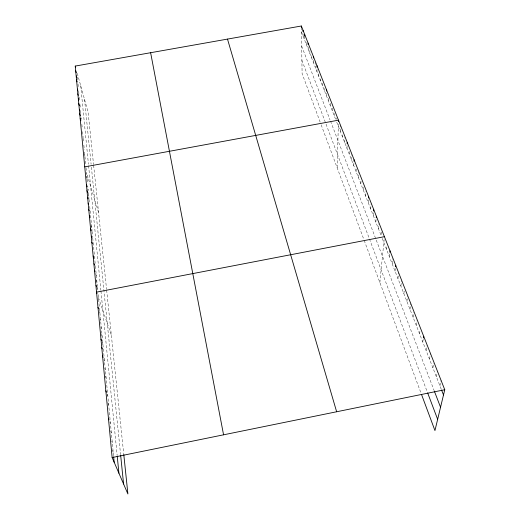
<?xml version="1.0" encoding="UTF-8"?>
<svg xmlns="http://www.w3.org/2000/svg" width="520" height="520" viewBox="0 0 520 520"><rect width="100%" height="100%" fill="white"/><g stroke="black" fill="none" stroke-linecap="round" stroke-linejoin="round"><path stroke-width="0.39" stroke-dasharray="2.6 1.95" d="M316.992 71.689L316.999 67.191M318.819 76.356L318.832 73.352M320.664 81.075L320.678 78.826M322.536 85.852L322.562 82.849M324.428 90.681L324.447 88.433M326.339 95.576L326.372 93.32M328.276 100.523L328.308 98.267M330.233 105.528L330.272 103.272M332.215 110.591L332.28 107.588M334.224 115.72L334.276 113.471M336.291 119.405L336.329 117.91M337.129 167.707L338.397 123.162M340.438 131.593L340.62 125.599M342.589 137.091L342.667 134.849M344.767 142.662L344.962 137.43M346.976 148.304L347.094 145.314M349.213 154.017L349.343 151.034M351.481 159.809L351.722 154.583M353.776 165.672L353.925 162.689M356.096 171.613L356.259 168.636M358.456 177.632L358.748 172.432M360.841 183.736L361.023 180.765M363.259 189.911L363.447 186.947M365.709 196.177L366.067 191.003M368.193 202.527L368.518 198.1M370.715 208.962L371.111 203.808M373.269 215.488L373.626 211.075M375.856 222.105L376.233 217.705M378.482 228.806L378.944 223.691M381.485 231.959L381.141 235.612L336.544 121.654M379.86 282.522L384.131 239.597M386.581 249.503L386.88 246.603M389.356 256.601L389.831 252.258M392.171 263.796L392.756 258.752M395.031 271.102L395.375 268.229M397.93 278.512L398.658 272.792M400.875 286.026L401.538 281.047M403.858 293.657L404.255 290.823M406.894 301.405L407.609 296.471M409.968 309.27L410.826 303.654M413.094 317.252L413.855 312.462M416.267 325.351L417.06 320.593M419.484 333.587L419.9 331.221M422.754 341.939L423.469 338.026M426.075 350.428L426.972 345.761M429.449 359.053L430.534 353.646M432.881 367.816L433.843 363.214M436.365 376.714L437.528 371.391M439.901 385.762L441.116 380.478M112.346 450.229L113.21 452.263M111.703 441.097L112.275 442.468M110.494 430.755L111.352 432.835M109.876 421.96L110.448 423.358M107.835 402.714L108.68 404.859M301.444 31.967L335.673 119.424M382.219 238.368L441.285 389.298M107.257 394.381L107.816 395.824M301.672 46.143L329.979 119.756M330.538 121.199L434.194 390.728M105.294 375.986L106.132 378.183M301.892 60.281L427.362 392.165M104.754 368.089L105.306 369.564M320.164 122.116L302.101 73.58L301.379 27.489M321.178 124.833L363.948 239.772M364.208 240.468L420.94 392.918M103.942 359.593L104.494 361.082M102.089 342.225L102.908 344.494M101.316 334.106L102.135 336.382M100.828 326.865L101.374 328.393M100.145 319.183L100.62 320.528M99.405 311.422L99.879 312.774M98.43 297.596L111.332 335.069M96.785 287.43L97.721 290.173L97.442 287.242M96.09 280.098L97.019 282.854M95.635 273.565L96.33 275.639M91.085 225.725L91.76 227.844M88.316 194.942L88.758 196.365M87.737 188.883L88.179 190.314L87.75 185.835M86.385 176.293L86.82 177.73M98.547 212.4L86.489 172.62L87.041 178.444M84.461 154.505L84.89 155.941M77.285 73.411L88.101 112.21L93.555 164.548M93.633 165.269L106.567 289.334M106.645 290.082L123.708 453.765M84.513 99.32L91.098 164.203M91.403 167.18L120.601 454.688M80.691 85.612L88.439 164.19M88.588 165.737L100.874 290.277M100.952 291.077L117.15 455.351M77.363 77.136L77.649 80.171M78.02 83.999L78.383 87.867M78.683 90.987L78.982 94.127M79.287 97.292L79.671 101.283M79.976 104.501L80.373 108.68M80.574 110.786L80.847 113.607M81.257 117.877L81.393 119.301M81.874 124.352L82.29 128.733M82.576 131.677L83.141 137.625M83.213 138.372L83.57 142.136M83.863 145.158L84.299 149.754M84.52 152.067L85.644 163.82M86.028 167.797L86.333 171.015M87.113 179.179L87.535 183.606M88.394 192.582L88.972 198.666M89.05 199.433L89.343 202.494M89.713 206.375L92.04 230.75M92.112 231.478L92.671 237.341M92.742 238.082L95.355 265.401M95.427 266.182L97.37 286.514M98.144 294.625L113.575 456.092M303.069 33.95L303.101 36.186M304.714 35.971L304.766 40.456M306.436 42.523L306.456 44.766M308.146 46.884L308.165 49.127M309.868 50.55L309.887 53.541M311.623 55.757L311.636 58M313.397 60.261L313.404 62.511M315.185 61.828L315.185 67.073"/><path stroke-width="0.78" d="M316.999 67.191L317.005 65.689M326.397 91.072L326.417 89.57M338.435 121.66L338.481 120.166L84.747 166.875M347.159 143.819L347.217 142.324M353.997 161.2L354.075 159.712M368.518 198.1L368.622 196.619M373.626 211.075L373.744 209.606M376.233 217.705L376.356 216.236M389.831 252.258L389.994 250.816M395.551 266.793L395.726 265.356M423.469 338.026L423.755 336.459M123.786 454.512L127.901 494L112.138 457.535L75.244 66.079L301.353 26L444.756 389.721L434.954 430.573L421.506 394.433M112.138 457.535L444.756 389.721M384.423 236.685L96.551 292.136L97.019 293.501M108.459 418.457L109.025 419.854M441.565 390L443.501 394.953M105.846 390.78L106.412 392.223M434.479 391.476L440.55 407.257M427.635 392.873L437.645 419.361M102.557 355.869L103.109 357.357M101.764 347.477L102.317 348.972M100.984 339.209L101.537 340.717M97.987 307.365L98.462 308.718M96.083 285.376L96.551 286.748M94.471 270.108L94.939 271.492M94.035 263.666L94.497 265.057M93.138 255.938L93.828 258.024M91.838 242.158L92.294 243.561M91.429 236.113L91.884 237.517M90.578 228.755L91.253 230.867M89.349 215.716L89.798 217.133M88.745 209.326L89.193 210.743M88.153 203.021L88.595 204.438M87.789 197.509L88.231 198.933M86.983 190.658L87.646 192.797M86.411 184.594L87.074 186.739M227.494 39.091L336.642 411.762M80.191 118.567L80.821 120.737M79.45 109.245L79.872 110.689M79.716 113.516L80.34 115.687M78.319 98.709L78.734 100.152M78.78 103.584L79.404 105.755M77.864 93.886L78.28 95.335M77.415 89.115L77.825 90.565M76.303 75.861L76.707 77.311M76.531 79.749L77.142 81.919M75.666 70.584L76.278 72.755M75.244 66.079L75.647 67.529M150.625 52.715L223.567 434.818M120.679 455.455L123.578 484.003M117.228 456.157L118.911 473.207M113.646 456.853L114.159 462.215M301.353 26L301.379 27.489M303.017 30.219L303.036 31.707M304.694 34.476L304.714 35.971M308.113 43.147L308.126 44.642M313.385 56.518L313.391 58.019"/></g></svg>
